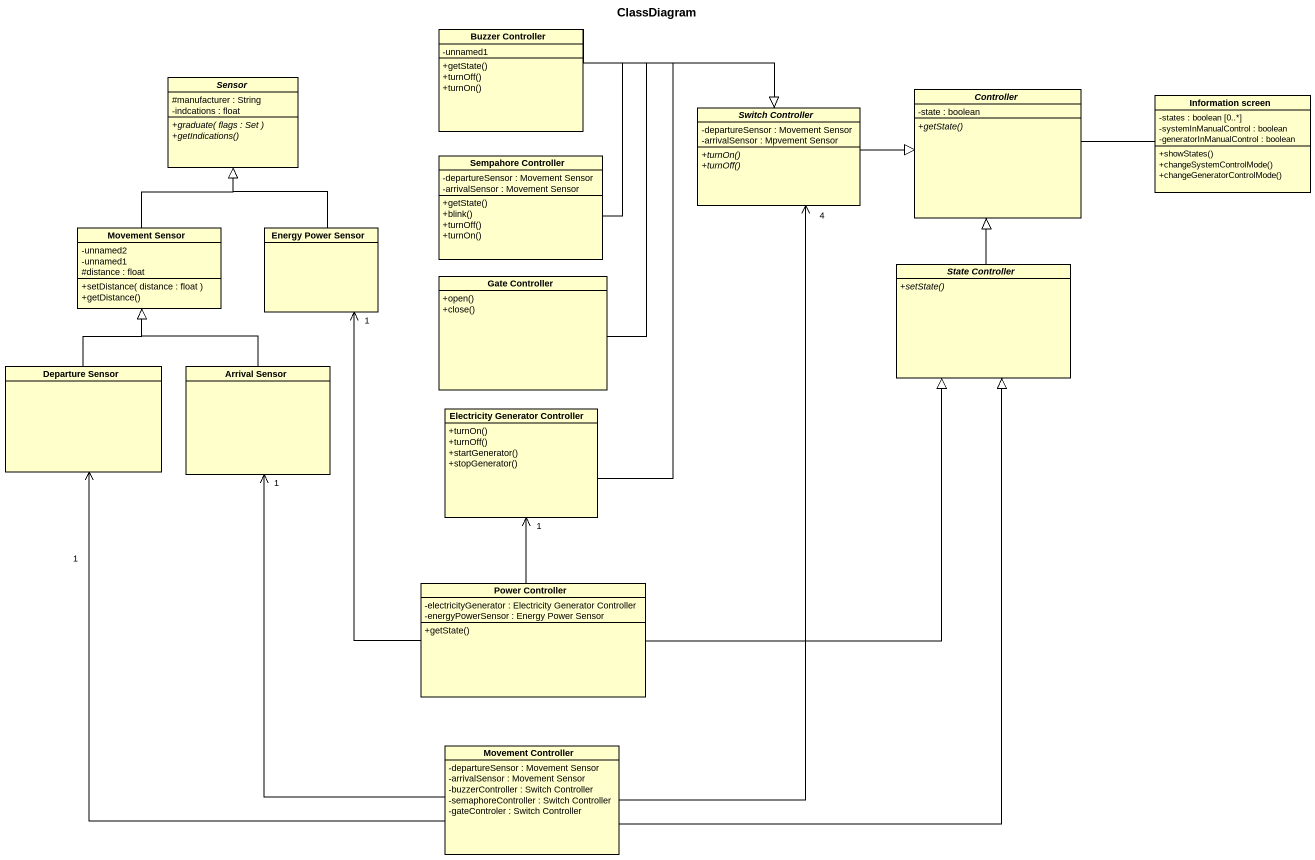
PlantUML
@startuml
title ClassDiagram
hide circle
hide empty members
skinparam classAttributeIconSize 0
class "Buzzer Controller" as Buzzer_Controller {
  -unnamed1
  +getState()
  +turnOff()
  +turnOn()
}
abstract class Sensor {
  #manufacturer : String
  -indcations : float
  {abstract} +graduate( flags : Set )
  {abstract} +getIndications()
}
abstract class Controller {
  -state : boolean
  {abstract} +getState()
}
class "Information screen" as Information_screen {
  -states : boolean [0..*]
  -systemInManualControl : boolean
  -generatorInManualControl : boolean
  +showStates()
  +changeSystemControlMode()
  +changeGeneratorControlMode()
}
abstract class "Switch Controller" as Switch_Controller {
  -departureSensor : Movement Sensor
  -arrivalSensor : Mpvement Sensor
  {abstract} +turnOn()
  {abstract} +turnOff()
}
class "Sempahore Controller" as Sempahore_Controller {
  -departureSensor : Movement Sensor
  -arrivalSensor : Movement Sensor
  +getState()
  +blink()
  +turnOff()
  +turnOn()
}
class "Movement Sensor" as Movement_Sensor {
  -unnamed2
  -unnamed1
  #distance : float
  +setDistance( distance : float )
  +getDistance()
}
class "Energy Power Sensor" as Energy_Power_Sensor
class "Gate Controller" as Gate_Controller {
  +open()
  +close()
}
abstract class "State Controller" as State_Controller {
  {abstract} +setState()
}
class "Departure Sensor" as Departure_Sensor
class "Arrival Sensor" as Arrival_Sensor
class "Electricity Generator Controller" as Electricity_Generator {
  +turnOn()
  +turnOff()
  +startGenerator()
  +stopGenerator()
}
class "Power Controller" as Power_Controller {
  -electricityGenerator : Electricity Generator Controller
  -energyPowerSensor : Energy Power Sensor
  +getState()
}
class "Movement Controller" as Movement_Controller {
  -departureSensor : Movement Sensor
  -arrivalSensor : Movement Sensor
  -buzzerController : Switch Controller
  -semaphoreController : Switch Controller
  -gateControler : Switch Controller
}
Buzzer_Controller -right-|> Switch_Controller
Controller -right- Information_screen
Switch_Controller -right-|> Controller
Sempahore_Controller -right-|> Switch_Controller
Movement_Sensor -up-|> Sensor
Energy_Power_Sensor -up-|> Sensor
Gate_Controller -up-|> Switch_Controller
State_Controller -up-|> Controller
Departure_Sensor -up-|> Movement_Sensor
Arrival_Sensor -up-|> Movement_Sensor
Electricity_Generator -up-|> Switch_Controller
Power_Controller -up-> "1" Energy_Power_Sensor
Power_Controller -up-|> State_Controller
Power_Controller -up-> "1" Electricity_Generator
Movement_Controller "4" -up-> Switch_Controller
Movement_Controller -up-|> State_Controller
Movement_Controller "1" -up-> Departure_Sensor
Movement_Controller -up-> "1" Arrival_Sensor
@enduml
